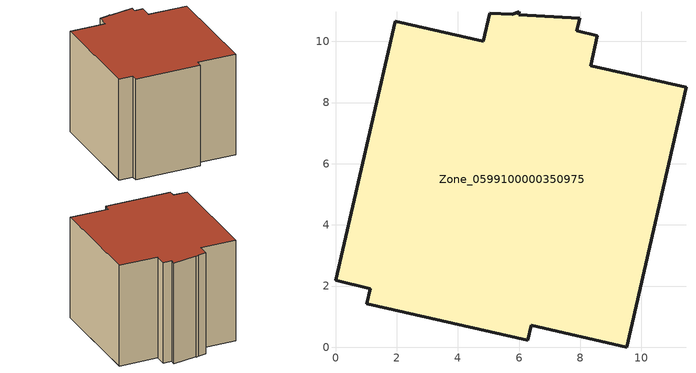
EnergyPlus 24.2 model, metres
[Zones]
Zone_0599100000350975
 floor ground (C_G): 5.98,10.87 7.99,10.76 7.89,10.34 8.56,10.19 8.34,9.21 11.46,8.5 9.52,0 6.4,0.72 6.28,0.22 1.02,1.43 1.13,1.92 0,2.18 1.96,10.65 4.83,10 5.04,10.93 5.77,10.88 6.01,10.97 z0
 wall outside (C_F): 6.28,0.22 6.4,0.72 9.52,0 11.46,8.5 8.34,9.21 8.56,10.19 7.89,10.34 7.99,10.76 5.98,10.87 6.01,10.97 5.77,10.88 5.04,10.93 4.83,10 1.96,10.65 0,2.18 1.13,1.92 1.02,1.43 6.28,0.22 z0:8.56
 roof outside (C_R): 7.99,10.76 5.98,10.87 6.01,10.97 5.77,10.88 5.04,10.93 4.83,10 1.96,10.65 0,2.18 1.13,1.92 1.02,1.43 6.28,0.22 6.4,0.72 9.52,0 11.46,8.5 8.34,9.21 8.56,10.19 7.89,10.34 z8.56
[BUILDING]
Pand.0599100000350975: North Axis=0; Terrain=City; Loads Convergence Tolerance Value=0.04; Temperature Convergence Tolerance Value=0.4; Solar Distribution=FullExterior; Maximum Number of Warmup Days=25; Minimum Number of Warmup Days=1
[Site:Location]
Rotterdam.The.Hague.AP_ZH_NLD Design_Conditions: Latitude=51.96; Longitude=4.45; Time Zone=1; Elevation=-4.5
[SITE:GROUNDTEMPERATURE:BUILDINGSURFACE]
18, 18, 18, 18, 18, 18, 18, 18, 18, 18, 18, 18
[MATERIAL] Thermal Absorptance=0.9; Solar Absorptance=0.7; Visible Absorptance=0.7
Name | Roughness | Thickness | Conductivity | Density | Specific Heat
G.TI.1992-2005 | MediumSmooth | 0.15 | 0.06 | 540 | 1210
F.TI.1992-2005 | Rough | 0.3 | 0.12 | 1920 | 840
R.TI.1992-2005 | MediumRough | 0.2 | 0.08 | 1500 | 1000
[CONSTRUCTION]
C_G: G.TI.1992-2005
C_F: F.TI.1992-2005
C_R: R.TI.1992-2005
[ZONE]
Zone_0599100000350975: Type=1; Multiplier=1; Ceiling Height=Autocalculate; Volume=Autocalculate; Floor Area=autocalculate; Part of Total Floor Area=Yes
[ZONEINFILTRATION:DESIGNFLOWRATE]
Infil_Zone_0599100000350975: Zone or ZoneList or Space or SpaceList=Zone_0599100000350975; Schedule=AlwaysOn; Design Flow Rate Calculation Method=Flow/Area; Flow Rate per Floor Area=0.0015; Constant Term Coefficient=1; Temperature Term Coefficient=0; Velocity Term Coefficient=0; Velocity Squared Term Coefficient=0
[HVACTEMPLATE:ZONE:IDEALLOADSAIRSYSTEM]
Zone_0599100000350975: Maximum Heating Supply Air Temperature=50; Minimum Cooling Supply Air Temperature=13; Maximum Heating Supply Air Humidity Ratio=0.0156; Minimum Cooling Supply Air Humidity Ratio=0.0077; Heating Limit=NoLimit; Cooling Limit=NoLimit; Dehumidification Control Type=ConstantSensibleHeatRatio; Cooling Sensible Heat Ratio=0.7; Dehumidification Setpoint=60; Humidification Control Type=None; Humidification Setpoint=30; Outdoor Air Method=None; Outdoor Air Flow Rate per Person=0.00944; Outdoor Air Flow Rate per Zone Floor Area=0; Outdoor Air Flow Rate per Zone=0; Demand Controlled Ventilation Type=None; Outdoor Air Economizer Type=NoEconomizer; Heat Recovery Type=None; Sensible Heat Recovery Effectiveness=0.7; Latent Heat Recovery Effectiveness=0.65
[ZONECONTROL:THERMOSTAT]
ThermostatControl_Zone_0599100000350975: Zone or ZoneList=Zone_0599100000350975; Control Type Schedule=DualSetpointControlType; Control 1=Thermostat_Zone_0599100000350975; Temperature Difference Between Cutout And Setpoint=0
[THERMOSTATSETPOINT:DUALSETPOINT]
Thermostat_Zone_0599100000350975: Heating Setpoint Temperature Schedule=HeatingSetpoint_Zone_0599100000350975; Cooling Setpoint Temperature Schedule=CoolingSetpoint_Zone_0599100000350975
[SCHEDULE:COMPACT]
HeatingSetpoint_Zone_0599100000350975: Through: 12/31, For: AllDays, Until: 24:00, 21
CoolingSetpoint_Zone_0599100000350975: Through: 12/31, For: AllDays, Until: 24:00, 24
DualSetpointControlType: Through: 12/31, For: AllDays, Until: 24:00, 4
AlwaysOn: Through: 12/31, For: AllDays, Until: 24:00, 1
